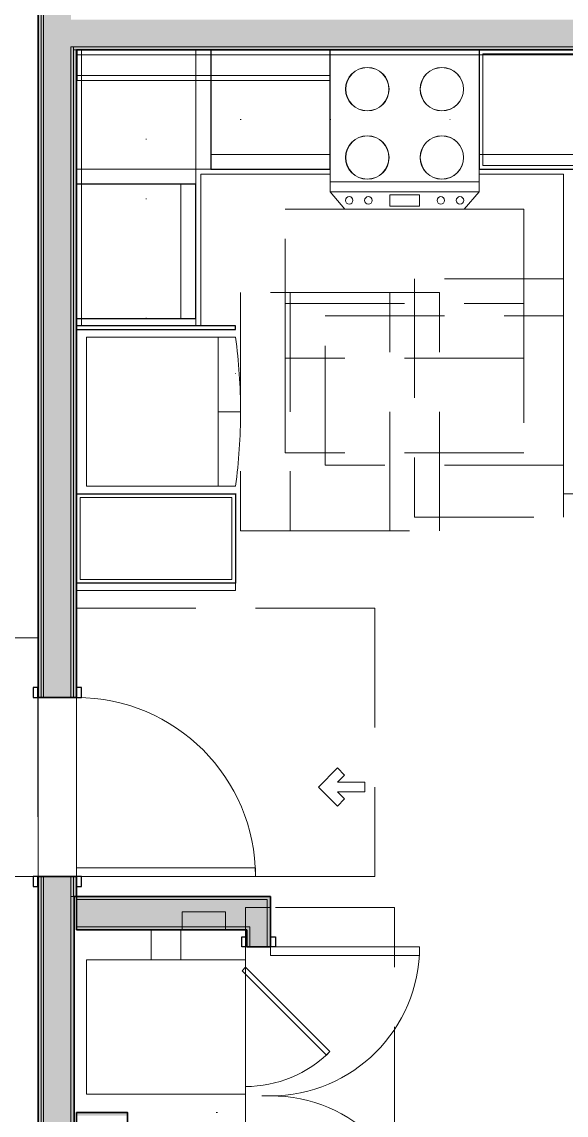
# Model space of a CAD drawing. Header units: inches. Extents: x 6 to 8416, y -388 to 6104.
# Drawn here: x 7645.9 to 7755.4, y 608.9 to 828.8 of the extents above; entities that cross this region are included whole.
import ezdxf

# ---------------------------------------------------------------- set-up
doc = ezdxf.new("R2010")
doc.units = ezdxf.units.IN
doc.header["$MEASUREMENT"] = 0
for name, pattern in [('Dot 1_16_', [24, 0, -24]), ('Hidden 1_16_', [36, 24, -12]), ('Hidden 1_8_', [9, 6, -3])]:
    doc.linetypes.add(name, pattern=pattern)
for name, color, linetype, lineweight in [('A-DOOR', 31, 'Continuous', 18), ('A-DOOR-FRAM', 31, 'Continuous', 25), ('A-GENM', 13, 'Continuous', 18), ('A-ROOM', 32, 'Continuous', 13), ('A-WALL', 113, 'Continuous', 25), ('A-WALL-PATT', 111, 'Continuous', 35), ('I-WALL', 2, 'Continuous', 25), ('Q-CASE', 31, 'Continuous', 18), ('Q-SPCQ', 91, 'Continuous', 18)]:
    doc.layers.add(name, color=color, linetype=linetype, lineweight=lineweight)

# ---------------------------------------------------------------- blocks, each defined once
blk = doc.blocks.new('Single-Flush-ICC ADA-AM - 36_ x 84_-20  - _U-E _ UNIT ENTRY_-6489213-LEVEL 3 - PLAN Copy 1 Copy 1')
at = {"layer": 'A-DOOR'}
for p, q in [((16.25, 39.88), (18, 39.88)), ((16.25, 3.87), (16.25, 39.88)), ((18, 3.87), (18, 39.88)), ((16.25, 3.87), (18, 3.87))]:
    blk.add_line(p, q, dxfattribs=at)
at = {"layer": 'A-DOOR', "lineweight": 9}
blk.add_arc((18, 3.87), 36, 90, 180, dxfattribs=at)
at = {"layer": 'A-DOOR-FRAM'}
for p, q in [((-18, 4.87), (-20, 4.87)), ((-20, 4.87), (-20, 3.87)), ((-18, 3.87), (-18, 4.87)), ((20, 4.87), (18, 4.87)), ((18, 4.87), (18, 3.87)), ((20, 3.87), (20, 4.87)), ((-20, 3.87), (-18, 3.87)), ((18, 3.87), (20, 3.87)), ((-18, -3.88), (-20, -3.88)), ((-20, -3.88), (-20, -4.88)), ((-18, -4.88), (-18, -3.88)), ((20, -3.88), (18, -3.88)), ((18, -3.88), (18, -4.88)), ((20, -4.88), (20, -3.88)), ((-20, -4.88), (-18, -4.88)), ((18, -4.88), (20, -4.88))]:
    blk.add_line(p, q, dxfattribs=at)
blk = doc.blocks.new('GM Door Pull Clearance-ICC ADA-AM - GM Door Pull Clearance-ICC ADA-AM-3199160-LEVEL 3 - PLAN Copy 1 Copy 1')
at = {"layer": 'A-GENM', "linetype": 'Hidden 1_16_', "lineweight": 9}
for p, q in [((-36, 3.87), (-36, 63.88)), ((-36, 63.88), (18, 63.88)), ((18, 63.88), (18, 4.87)), ((-1, 61.87), (-1, 56.37)), ((-1, 61.87), (1, 61.87)), ((1, 61.87), (1, 56.37)), ((-2.41, 57.79), (-3.83, 56.37)), ((-1, 56.37), (-2.41, 57.79)), ((1, 56.37), (2.41, 57.79)), ((2.41, 57.79), (3.83, 56.37)), ((-3.83, 56.37), (0, 52.55)), ((3.83, 56.37), (0, 52.55)), ((18, 3.87), (-18, 3.87))]:
    blk.add_line(p, q, dxfattribs=at)
blk = doc.blocks.new('GM Door Push Clearance-ICC ADA-AM - GM Door Push Clearance-ICC ADA-AM-5890567-LEVEL 3 - PLAN Copy 1 Copy 1')
at = {"layer": 'A-GENM', "linetype": 'Hidden 1_16_', "lineweight": 9}
for p, q in [((-30, -51.88), (-30, -3.88)), ((-18, -3.88), (18, -3.88)), ((18, -4.88), (18, -51.88)), ((-3.83, -44.38), (0, -40.55)), ((3.83, -44.38), (0, -40.55)), ((-2.41, -45.79), (-3.83, -44.38)), ((-1, -44.38), (-2.41, -45.79)), ((-1, -49.88), (-1, -44.38)), ((1, -44.38), (2.41, -45.79)), ((1, -49.88), (1, -44.38)), ((2.41, -45.79), (3.83, -44.38)), ((1, -49.88), (-1, -49.88)), ((18, -51.88), (-30, -51.88))]:
    blk.add_line(p, q, dxfattribs=at)
blk = doc.blocks.new('SE Appl Unit-WD-Stack-AM - 27_ W x 32_ D x 78 3_4_ H_ Left Exhaust-6380387-LEVEL 3 - PLAN Copy 1 Copy 1')
at = {"layer": 'Q-SPCQ', "linetype": 'Hidden 1_16_', "lineweight": 9}
for p, q in [((-19.5, 19), (-13.5, 19)), ((-19.5, 13), (-13.5, 13))]:
    blk.add_line(p, q, dxfattribs=at)
blk = doc.blocks.new('z Nested-WD-Frontld - Washer _ Dryer-2245693-LEVEL 3 - PLAN Copy 1 Copy 1')
at = {"layer": 'Q-SPCQ', "lineweight": 9}
for p, q in [((-12, 32), (4.97, 48.97)), ((5.68, 48.26), (4.97, 48.97)), ((-10.59, 32), (5.68, 48.26)), ((-11.29, 31.29), (-12, 32)), ((-11.29, 31.29), (-10.59, 32))]:
    blk.add_line(p, q, dxfattribs=at)
at = {"layer": 'Q-SPCQ'}
for p, q in [((-13.5, 32), (13.5, 32)), ((-13.5, 0), (-13.5, 32)), ((13.5, 32), (13.5, 0)), ((13.5, 0), (-13.5, 0))]:
    blk.add_line(p, q, dxfattribs=at)
at = {"layer": 'Q-SPCQ', "lineweight": 9}
blk.add_arc((-12, 32), 24, 0, 45, dxfattribs=at)
blk = doc.blocks.new('z Nested-WD-Frontld - Washer _ Dryer-2245694-LEVEL 3 - PLAN Copy 1 Copy 1')
at = {"layer": 'Q-SPCQ', "lineweight": 9}
for p, q in [((-12, 32), (4.97, 48.97)), ((5.68, 48.26), (4.97, 48.97)), ((-11.29, 31.29), (5.68, 48.26)), ((-11.29, 31.29), (-12, 32))]:
    blk.add_line(p, q, dxfattribs=at)
at = {"layer": 'Q-SPCQ'}
for p, q in [((-13.5, 32), (13.5, 32)), ((-13.5, 0), (-13.5, 32)), ((13.5, 32), (13.5, 0)), ((13.5, 0), (-13.5, 0))]:
    blk.add_line(p, q, dxfattribs=at)
at = {"layer": 'Q-SPCQ', "lineweight": 9}
blk.add_arc((-12, 32), 24, 0, 45, dxfattribs=at)
blk = doc.blocks.new('z Nested Clearance-Rectangle-AM - Clearance-V748-LEVEL 3 - PLAN Copy 1 Copy 1')
at = {"layer": 'A-GENM', "linetype": 'Hidden 1_16_', "lineweight": 9}
for p, q in [((15, 48), (-15, 48)), ((-15, 48), (-15, 0)), ((15, 37.5), (15, 48)), ((15, 10.5), (15, 37.5)), ((15, 7.88), (15, 10.5)), ((15, 5.88), (15, 7.88)), ((15, 4.67), (15, 5.88)), ((15, 0), (15, 4.5)), ((-15, 0), (10, 0)), ((10, 0), (10.52, 0)), ((10.62, 0), (15, 0))]:
    blk.add_line(p, q, dxfattribs=at)
blk = doc.blocks.new('z BA Nested-Washer Hookup - 8 3_4_ W x 7 1_2_ H x 3 5_8_ D-1978715-LEVEL 3 - PLAN Copy 1 Copy 1')
at = {"layer": 'Q-SPCQ'}
for p, q in [((4.375, -0.375), (-4.375, -0.375)), ((-4.375, -0.375), (-4.375, -4)), ((4.375, -4), (4.375, -0.375)), ((-4.375, -4), (4.375, -4))]:
    blk.add_line(p, q, dxfattribs=at)
blk = doc.blocks.new('GM KT - Type B_U1 - AM - Non-Recessed at Pantry-6082555-LEVEL 3 - PLAN Copy 1 Copy 1')
at = {"layer": 'A-GENM', "lineweight": 9}
for p, q in [((-98, 89.25), (-140.25, 89.25)), ((-140.25, 89.25), (-98, 89.25)), ((-98, 25), (-98, 89.25)), ((-98, 89.25), (-98, 25)), ((-1, 55.5), (-25, 55.5)), ((-25, 55.5), (-25, 25)), ((-25, 25), (-25, 55.5)), ((-25, 55.5), (-1, 55.5)), ((0, 55.5), (-1, 55.5)), ((-1, 55.5), (0, 55.5)), ((-1, 55.5), (-1, 6.13)), ((-1, 6.13), (-1, 55.5)), ((-1, 55.5), (0, 55.5)), ((0, 55.5), (-1, 55.5)), ((0, 55.5), (0, 1)), ((-81, 25), (-98, 25)), ((-98, 25), (-81, 25)), ((-81, 1), (-81, 25)), ((-81, 25), (-81, 1)), ((-51, 25), (-51, 6.13)), ((-25, 25), (-51, 25)), ((-51, 6.13), (-51, 25)), ((-51, 25), (-25, 25)), ((0, 1), (0, 19.71)), ((0, 1), (0, 19.71)), ((-51, 6.13), (-51, 5.13)), ((-51, 5.13), (-51, 6.13)), ((-51, 5.13), (-51, 1)), ((-51, 1), (-51, 5.13)), ((-1, 6.13), (-1, 5.13)), ((-1, 5.13), (-1, 6.13)), ((-1, 5.13), (-1, 1)), ((-1, 0), (-1, 5.13)), ((-51, 1), (-134.25, 1)), ((-134.25, 1), (-51, 1)), ((-134.25, 0), (-81, 0)), ((-81, 0), (-134.25, 0)), ((-134.25, 0), (-51, 0)), ((-81, 0), (-81, 1)), ((-81, 1), (-81, 0)), ((-51, 0), (-59.61, 0)), ((-51, 1), (-51, 0)), ((-51, 0), (-51, 1)), ((-1, 1), (-51, 1)), ((-51, 1), (-0.12, 1)), ((-51, 0), (-1, 0)), ((-1, 0), (-51, 0)), ((-0.12, 0), (-51, 0)), ((-51, 0), (-1, 0)), ((-0.12, 1), (-1, 1)), ((-1, 1), (-1, 0)), ((-1, 0), (-0.12, 0)), ((-0.12, 0), (-1, 0)), ((-1, 0), (-0.12, 0)), ((-0.12, 0), (-1, 0)), ((-0.12, 0), (-1, 0)), ((0, 0.03), (0, 1)), ((0, 1), (0, 0.03)), ((0, 1), (0, 0.03)), ((0, 0.03), (0, 1))]:
    blk.add_line(p, q, dxfattribs=at)
at = {"layer": 'A-GENM'}
for p, q in [((-51, 0), (-51, 6.13)), ((-51, 6.13), (-0.12, 6.13)), ((-0.12, 6.13), (-51, 6.13)), ((-51, 6.13), (-51, 0)), ((-51, 1), (-51, 5.13)), ((-51, 5.13), (-1, 5.13)), ((-0.12, 5.13), (-51, 5.13)), ((-51, 5.13), (-51, 0)), ((-1, 5.13), (-0.12, 5.13)), ((-0.12, 6.13), (-0.12, 0)), ((-0.12, 0), (-0.12, 6.13)), ((-0.12, 5.13), (-0.12, 1)), ((-0.12, 0), (-0.12, 5.13)), ((-51, 0), (-51, 1)), ((-1, 0), (-51, 0)), ((-51, 0), (-0.12, 0)), ((-0.12, 0), (-51, 0)), ((-0.12, 0), (-1, 0)), ((-0.12, 1), (-0.12, 0))]:
    blk.add_line(p, q, dxfattribs=at)
blk = doc.blocks.new('Unit-Double-Louver-ICC ADA-AM - 60_ x 84_-BL-NR _U-L4 _ LOUVER_LAUNDRY_-5891981-LEVEL 3 - PLAN Copy 1 Copy 1')
at = {"layer": 'A-DOOR'}
for p, q in [((-6, -2.38), (-6, -0.62)), ((-36, -2.38), (-36, -32.37)), ((-34.25, -2.38), (-36, -2.38)), ((-34.25, -2.38), (-34.25, -32.37)), ((22.25, -2.38), (24, -2.38)), ((22.25, -2.38), (22.25, -32.37)), ((24, -2.38), (24, -32.37)), ((-34.25, -32.37), (-36, -32.37)), ((22.25, -32.37), (24, -32.37))]:
    blk.add_line(p, q, dxfattribs=at)
at = {"layer": 'A-DOOR', "lineweight": 9}
for centre, start, end in [((-36, -2.38), 270, 0), ((24, -2.38), 180, 270)]:
    blk.add_arc(centre, 30, start, end, dxfattribs=at)
at = {"layer": 'A-DOOR-FRAM'}
for p, q in [((-38, 2.37), (-38, 3.37)), ((-38, 3.37), (-36, 3.37)), ((-36, 2.37), (-38, 2.37)), ((-36, 3.37), (-36, 2.37)), ((24, 2.37), (24, 3.37)), ((24, 3.37), (26, 3.37)), ((26, 2.37), (24, 2.37)), ((26, 3.37), (26, 2.37)), ((-38, -2.38), (-36, -2.38)), ((-38, -3.38), (-38, -2.38)), ((-36, -3.38), (-38, -3.38)), ((-36, -2.38), (-36, -3.38)), ((24, -2.38), (26, -2.38)), ((24, -3.38), (24, -2.38)), ((26, -3.38), (24, -3.38)), ((26, -2.38), (26, -3.38))]:
    blk.add_line(p, q, dxfattribs=at)
at = {"layer": 'A-DOOR-FRAM', "lineweight": 18}
for p, q in [((-38, 3.37), (-36, 3.37)), ((-38, 3.37), (-38, 2.37)), ((-36, 2.37), (-38, 2.37)), ((-36, 3.37), (-36, 2.37)), ((24, 3.37), (26, 3.37)), ((24, 3.37), (24, 2.37)), ((26, 2.37), (24, 2.37)), ((26, 3.37), (26, 2.37)), ((-38, -3.38), (-38, -2.38)), ((-38, -2.38), (-36, -2.38)), ((-36, -3.38), (-38, -3.38)), ((-36, -3.38), (-36, -2.38)), ((24, -3.38), (24, -2.38)), ((24, -2.38), (26, -2.38)), ((26, -3.38), (24, -3.38)), ((26, -3.38), (26, -2.38))]:
    blk.add_line(p, q, dxfattribs=at)
blk = doc.blocks.new('CW - UP - Blind Single Door - AM - 15_ W x 14_ D x H - 4_ Gap-6082584-LEVEL 3 - PLAN Copy 1 Copy 1')
at = {"layer": 'Q-CASE', "linetype": 'Dot 1_16_', "lineweight": 9}
for p, q in [((-20.76, 0), (12.24, 0)), ((12.24, -14), (-6.76, -14))]:
    blk.add_line(p, q, dxfattribs=at)
blk = doc.blocks.new('CW - LW - Filler - Toe Kick - AM - 3_ W x 24_ D x H-V750-LEVEL 3 - PLAN Copy 1 Copy 1')
at = {"layer": 'Q-CASE', "lineweight": 9}
for p, q in [((17.49, 1), (17.49, 24)), ((17.49, 24), (17.49, 1)), ((20.49, 24), (17.49, 24)), ((17.49, 24), (20.49, 24)), ((17.49, 24), (20.49, 24)), ((17.49, 24), (20.49, 24)), ((20.49, 1), (20.49, 24)), ((20.49, 24), (20.49, 1)), ((17.49, 0), (17.49, 1)), ((17.49, 1), (17.49, 0)), ((20.49, 0), (17.49, 0)), ((17.49, 0), (20.49, 0)), ((17.49, 0), (20.49, 0)), ((20.49, 0), (20.49, 1)), ((20.49, 1), (20.49, 0))]:
    blk.add_line(p, q, dxfattribs=at)
blk = doc.blocks.new('CW - LW - Filler - Toe Kick - AM - 1 1_2_ W x 24_ D x H-V751-LEVEL 3 - PLAN Copy 1 Copy 1')
at = {"layer": 'Q-CASE', "lineweight": 9}
for p, q in [((18.24, 1), (18.24, 24)), ((18.24, 24), (18.24, 1)), ((19.74, 24), (18.24, 24)), ((18.24, 24), (19.74, 24)), ((18.24, 24), (19.74, 24)), ((18.24, 24), (19.74, 24)), ((19.74, 1), (19.74, 24)), ((19.74, 24), (19.74, 1)), ((18.24, 0), (18.24, 1)), ((18.24, 1), (18.24, 0)), ((19.74, 0), (18.24, 0)), ((18.24, 0), (19.74, 0)), ((18.24, 0), (19.74, 0)), ((19.74, 0), (19.74, 1)), ((19.74, 1), (19.74, 0))]:
    blk.add_line(p, q, dxfattribs=at)
blk = doc.blocks.new('CW - UP - Filler - AM - 4_ W x 14_ D x H-2984448-LEVEL 3 - PLAN Copy 1 Copy 1')
at = {"layer": 'Q-CASE', "linetype": 'Dot 1_16_', "lineweight": 9}
for p, q in [((20.24, 14), (16.24, 14)), ((16.24, 0), (20.24, 0))]:
    blk.add_line(p, q, dxfattribs=at)
blk = doc.blocks.new('CW - UP - Double Doors - AM - 30_ W x 14_ D x H-2223544-LEVEL 3 - PLAN Copy 1 Copy 1')
at = {"layer": 'Q-CASE', "linetype": 'Dot 1_16_', "lineweight": 9}
for p, q in [((18.74, 14), (-11.26, 14)), ((-11.26, 0), (18.74, 0))]:
    blk.add_line(p, q, dxfattribs=at)
blk = doc.blocks.new('CW - UP - Filler - AM - 1 1_2_ W x 14_ D x H-2223587-LEVEL 3 - PLAN Copy 1 Copy 1')
at = {"layer": 'Q-CASE', "linetype": 'Dot 1_16_', "lineweight": 9}
for p, q in [((18.99, 14), (17.49, 14)), ((17.49, 0), (18.99, 0))]:
    blk.add_line(p, q, dxfattribs=at)
blk = doc.blocks.new('CW - LW - Double Doors _ Drawers - AM - 27_ W x 24_ D x H - 6_ Top Drawer-12867759-LEVEL 3 - PLAN Copy 1 Copy 1')
at = {"layer": 'Q-CASE', "lineweight": 9}
for p, q in [((-11.26, 1), (-11.26, 24)), ((-11.26, 24), (-11.26, 1)), ((-11.26, 24), (15.74, 24)), ((-11.26, 24), (15.74, 24)), ((-11.26, 24), (15.74, 24)), ((15.74, 1), (15.74, 24)), ((15.74, 24), (15.74, 1)), ((-11.26, 1), (-11.26, 21)), ((-11.26, 21), (-11.26, 1)), ((-11.26, 21), (15.74, 21)), ((-11.26, 21), (15.74, 21)), ((15.74, 1), (15.74, 21)), ((15.74, 21), (15.74, 1)), ((-11.26, 0), (-11.26, 1)), ((-11.26, 1), (-11.26, 0)), ((-11.26, 0), (-11.26, 1)), ((-11.26, 1), (-11.26, 0)), ((15.74, 0), (-11.26, 0)), ((-11.26, 0), (15.74, 0)), ((15.74, 0), (15.74, 1)), ((15.74, 1), (15.74, 0)), ((15.74, 0), (15.74, 1)), ((15.74, 1), (15.74, 0)), ((15.74, 0), (-11.26, 0)), ((-11.26, 0), (15.74, 0))]:
    blk.add_line(p, q, dxfattribs=at)
at = {"layer": 'Q-CASE', "lineweight": 25}
for p, q in [((-11.26, 24), (-11.26, 1)), ((15.74, 24), (-11.26, 24)), ((15.74, 1), (15.74, 24)), ((-11.26, 1), (-11.26, 0)), ((-11.26, 0), (15.74, 0)), ((15.74, 0), (15.74, 1))]:
    blk.add_line(p, q, dxfattribs=at)
blk = doc.blocks.new('CW - UP - Double Doors - AM - 24_ W x 14_ D x H-2984449-LEVEL 3 - PLAN Copy 1 Copy 1')
at = {"layer": 'Q-CASE', "linetype": 'Dot 1_16_', "lineweight": 9}
for p, q in [((18.74, 14), (-5.26, 14)), ((-5.26, 0), (18.74, 0))]:
    blk.add_line(p, q, dxfattribs=at)
blk = doc.blocks.new('CW - UP - Single Door - AM - 12_ W x 14_ D x H-5099758-LEVEL 3 - PLAN Copy 1 Copy 1')
at = {"layer": 'Q-CASE', "linetype": 'Dot 1_16_', "lineweight": 9}
for p, q in [((18.74, 14), (6.74, 14)), ((6.74, 0), (18.74, 0))]:
    blk.add_line(p, q, dxfattribs=at)
blk = doc.blocks.new('CW - LW - Filler - AM - 0 3_4_ W x 32_ D x H-V752-LEVEL 3 - PLAN Copy 1 Copy 1')
at = {"layer": 'Q-CASE', "lineweight": 9}
for p, q in [((18.61, 25), (18.61, 32)), ((19.36, 32), (18.61, 32)), ((18.61, 32), (19.36, 32)), ((18.61, 0), (18.61, 32)), ((19.36, 32), (18.61, 32)), ((18.61, 32), (18.61, 25)), ((18.61, 32), (19.36, 32)), ((19.36, 32), (19.36, 0)), ((19.36, 32), (19.36, 0)), ((19.36, 0), (19.36, 32)), ((18.61, 24), (18.61, 25)), ((18.61, 25), (18.61, 24)), ((18.61, 1), (18.61, 24)), ((18.61, 24), (18.61, 1)), ((18.61, 0), (18.61, 1)), ((18.61, 1), (18.61, 0)), ((19.36, 0), (18.61, 0)), ((19.36, 0), (18.61, 0)), ((18.61, 0), (19.36, 0))]:
    blk.add_line(p, q, dxfattribs=at)
at = {"layer": 'Q-CASE', "lineweight": 25}
for p, q in [((19.36, 32), (18.61, 32)), ((18.61, 32), (18.61, 0)), ((19.36, 0), (19.36, 32)), ((18.61, 0), (19.36, 0))]:
    blk.add_line(p, q, dxfattribs=at)
blk = doc.blocks.new('CW - FL - Single UP _ LW Doors - AM - 18_ W x 32_ D x H-6082590-LEVEL 3 - PLAN Copy 1 Copy 1')
at = {"layer": 'Q-CASE', "lineweight": 9}
for p, q in [((0.74, 0), (0.74, 32)), ((18.74, 32), (0.74, 32)), ((0.74, 32), (18.74, 32)), ((0.74, 0), (0.74, 32)), ((0.74, 32), (0.74, 29)), ((0.74, 32), (18.74, 32)), ((0.74, 32), (0.74, 0)), ((1.49, 31.25), (17.99, 31.25)), ((1.49, 0.75), (1.49, 31.25)), ((1.49, 31.25), (1.49, 0.75)), ((17.99, 31.25), (1.49, 31.25)), ((17.99, 31.25), (17.99, 0.75)), ((17.99, 0.75), (17.99, 31.25)), ((18.74, 32), (18.74, 0)), ((18.74, 32), (18.74, 0)), ((18.74, 0), (0.74, 0)), ((17.99, 0.75), (1.49, 0.75)), ((1.49, 0.75), (17.99, 0.75))]:
    blk.add_line(p, q, dxfattribs=at)
at = {"layer": 'Q-CASE', "lineweight": 25}
for p, q in [((0.74, 0), (0.74, 32)), ((0.74, 32), (18.74, 32)), ((18.74, 32), (18.74, 0)), ((18.74, 0), (0.74, 0))]:
    blk.add_line(p, q, dxfattribs=at)
blk = doc.blocks.new('CW - UP - Double Doors - AM - 33_ W x 32_ D x H-2223519-LEVEL 3 - PLAN Copy 1 Copy 1')
at = {"layer": 'Q-CASE', "linetype": 'Dot 1_16_', "lineweight": 9}
for p, q in [((18.74, 32), (-14.26, 32)), ((-14.26, 0), (18.74, 0))]:
    blk.add_line(p, q, dxfattribs=at)
blk = doc.blocks.new('CW - LW - Filler - Toe Kick - AM - 1 1_2_ W x 32_ D x H-6082595-LEVEL 3 - PLAN Copy 1 Copy 1')
at = {"layer": 'Q-CASE', "lineweight": 9}
for p, q in [((18.24, 0), (18.24, 32)), ((18.24, 32), (19.74, 32)), ((18.24, 32), (19.74, 32)), ((18.24, 0), (18.24, 32)), ((18.24, 32), (19.74, 32)), ((18.24, 32), (19.74, 32)), ((19.74, 32), (19.74, 0)), ((19.74, 32), (19.74, 0)), ((19.74, 0), (19.74, 32)), ((19.74, 0), (18.24, 0))]:
    blk.add_line(p, q, dxfattribs=at)
blk = doc.blocks.new('CW - LW - Blind Single Door _ Drawer -  AM - 15_ W x 24_ D x H - 6_ Top Drawer_ 3_ Gap-6082602-LEVEL 3 - PLAN Copy 1 Copy 1')
at = {"layer": 'Q-CASE', "lineweight": 9}
for p, q in [((-11.26, 1), (-11.26, 24)), ((-11.26, 24), (-11.26, 1)), ((-11.26, 24), (12.74, 24)), ((-11.26, 24), (30.74, 24)), ((-11.26, 24), (-11.26, 1)), ((-11.26, 1), (-11.26, 24)), ((-11.26, 24), (9.74, 24)), ((-11.26, 24), (9.74, 24)), ((-10.51, 1), (-10.51, 23.25)), ((-10.51, 23.25), (29.99, 23.25)), ((29.99, 23.25), (-10.51, 23.25)), ((-10.51, 23.25), (-10.51, 1)), ((9.74, 21), (9.74, 24)), ((9.74, 24), (9.74, 21)), ((9.74, 24), (12.74, 24)), ((12.74, 24), (30.74, 24)), ((12.74, 24), (30.74, 24)), ((29.99, 23.25), (29.99, 1.1)), ((29.99, 1.1), (29.99, 23.25)), ((30.74, 1), (30.74, 24)), ((30.74, 24), (30.74, 1)), ((30.64, 21), (9.74, 21)), ((9.74, 21), (30.64, 21)), ((30.74, 21), (30.74, 1)), ((30.74, 1), (30.74, 21)), ((-11.26, 0), (-11.26, 1)), ((-11.26, 1), (-11.26, 0.03)), ((-11.26, 1), (-11.26, 0.03)), ((-11.26, 0.03), (-11.26, 1)), ((-11.26, 0.03), (-11.26, 0)), ((-11.26, 0.03), (-11.26, 0)), ((-11.26, 0), (-11.26, 0.03)), ((30.74, 0), (-11.26, 0)), ((-11.26, 0), (30.74, 0)), ((-10.51, 0.75), (-10.51, 1)), ((-10.51, 1), (-10.51, 0.75)), ((29.99, 0.75), (-10.51, 0.75)), ((-10.51, 0.75), (29.99, 0.75)), ((29.99, 1), (29.99, 0.75)), ((29.99, 0.75), (29.99, 1)), ((30.74, 0.03), (30.74, 1)), ((30.74, 1), (30.74, 0)), ((30.74, 1), (30.74, 0.03)), ((30.74, 0.03), (30.74, 1)), ((30.74, 0), (30.74, 0.03)), ((30.74, 0.03), (30.74, 0)), ((30.74, 0), (30.74, 0.03)), ((30.74, 0), (-11.26, 0)), ((-11.26, 0), (30.74, 0))]:
    blk.add_line(p, q, dxfattribs=at)
at = {"layer": 'Q-CASE', "lineweight": 25}
for p, q in [((30.74, 24), (-11.26, 24)), ((-11.26, 24), (-11.26, 1)), ((30.74, 1), (30.74, 24)), ((-11.26, 1), (-11.26, 0)), ((-11.26, 0), (30.74, 0)), ((30.74, 0), (30.74, 1))]:
    blk.add_line(p, q, dxfattribs=at)
blk = doc.blocks.new('CW - UP - Single Door - AM - 18_ W x 14_ D x H-5099751-LEVEL 3 - PLAN Copy 1 Copy 1')
at = {"layer": 'Q-CASE', "linetype": 'Dot 1_16_', "lineweight": 9}
for p, q in [((18.74, 14), (0.74, 14)), ((0.74, 0), (18.74, 0))]:
    blk.add_line(p, q, dxfattribs=at)
blk = doc.blocks.new('CW - LW - Filler - Toe Kick - AM - 3_ W x 24_ D x H-V755-LEVEL 3 - PLAN Copy 1 Copy 1')
at = {"layer": 'Q-CASE', "lineweight": 9}
for p, q in [((17.49, 6.13), (17.49, 24)), ((17.49, 24), (17.49, 6.13)), ((20.49, 24), (17.49, 24)), ((17.49, 24), (20.49, 24)), ((17.49, 24), (20.48, 24)), ((17.49, 24), (20.48, 24)), ((20.49, 6.13), (20.49, 24)), ((20.49, 24), (20.49, 6.13)), ((17.49, 5.13), (17.49, 6.13)), ((17.49, 6.13), (17.49, 5.13)), ((17.49, 1), (17.49, 5.13)), ((17.49, 5.13), (17.49, 1)), ((20.49, 5.13), (20.49, 6.13)), ((20.49, 6.13), (20.49, 5.13)), ((20.49, 1), (20.49, 5.13)), ((20.49, 5.13), (20.49, 1)), ((17.49, 0), (17.49, 1)), ((17.49, 1), (17.49, 0)), ((20.49, 0), (17.49, 0)), ((17.49, 0), (20.49, 0)), ((17.49, 0), (20.49, 0)), ((20.49, 0), (20.49, 1)), ((20.49, 1), (20.49, 0))]:
    blk.add_line(p, q, dxfattribs=at)
blk = doc.blocks.new('CW - LW - 4 Drawers - AM - 24_ W x 24_ D x H - 6_ Top Drawer-2244079-LEVEL 3 - PLAN Copy 1 Copy 1')
at = {"layer": 'Q-CASE', "lineweight": 9}
for p, q in [((-26.26, 6.13), (-26.26, 24)), ((-26.26, 24), (-26.26, 6.13)), ((-26.26, 24), (-2.26, 24)), ((-26.26, 24), (-2.26, 24)), ((-26.26, 24), (-2.26, 24)), ((-2.26, 6.13), (-2.26, 24)), ((-2.26, 24), (-2.26, 6.13)), ((-26.26, 6.13), (-26.26, 21)), ((-26.26, 21), (-26.26, 6.13)), ((-26.26, 21), (-2.26, 21)), ((-26.26, 21), (-2.26, 21)), ((-2.26, 6.13), (-2.26, 21)), ((-2.26, 21), (-2.26, 6.13)), ((-26.26, 5.13), (-26.26, 6.13)), ((-26.26, 6.13), (-26.26, 5.13)), ((-26.26, 5.13), (-26.26, 6.13)), ((-26.26, 6.13), (-26.26, 5.13)), ((-26.26, 1), (-26.26, 5.13)), ((-26.26, 5.13), (-26.26, 1)), ((-26.26, 1), (-26.26, 5.13)), ((-26.26, 5.13), (-26.26, 1)), ((-2.26, 5.13), (-2.26, 6.13)), ((-2.26, 6.13), (-2.26, 5.13)), ((-2.26, 5.13), (-2.26, 6.13)), ((-2.26, 6.13), (-2.26, 5.13)), ((-2.26, 1), (-2.26, 5.13)), ((-2.26, 5.13), (-2.26, 1)), ((-2.26, 1), (-2.26, 5.13)), ((-2.26, 5.13), (-2.26, 1)), ((-26.26, 0), (-26.26, 1)), ((-26.26, 1), (-26.26, 0)), ((-26.26, 0), (-26.26, 1)), ((-26.26, 1), (-26.26, 0)), ((-2.26, 0), (-26.26, 0)), ((-26.26, 0), (-2.26, 0)), ((-2.26, 0), (-2.26, 1)), ((-2.26, 1), (-2.26, 0)), ((-2.26, 0), (-2.26, 1)), ((-2.26, 1), (-2.26, 0)), ((-2.26, 0), (-26.26, 0)), ((-26.26, 0), (-2.26, 0))]:
    blk.add_line(p, q, dxfattribs=at)
at = {"layer": 'Q-CASE', "lineweight": 25}
for p, q in [((-2.26, 24), (-26.26, 24)), ((-26.26, 24), (-26.26, 6.13)), ((-2.26, 6.13), (-2.26, 24)), ((-26.26, 6.13), (-26.26, 5.13)), ((-26.26, 5.13), (-26.26, 1)), ((-2.26, 5.13), (-2.26, 6.13)), ((-2.26, 1), (-2.26, 5.13)), ((-26.26, 1), (-26.26, 0)), ((-26.26, 0), (-2.26, 0)), ((-2.26, 0), (-2.26, 1))]:
    blk.add_line(p, q, dxfattribs=at)
blk = doc.blocks.new('z Nested-Range - z Nested-Range-V756-LEVEL 3 - PLAN Copy 1 Copy 1')
at = {"layer": 'Q-SPCQ'}
for p, q in [((15, 0), (-15, 0)), ((-15, 0), (-15, -1)), ((-15, -1), (-15, 0)), ((-15, 0), (15, 0)), ((15, 0), (-15, 0)), ((-15, 0), (-15, -1)), ((-15, -1), (-15, 0)), ((-15, 0), (15, 0)), ((-15, -1), (-15, -5.13)), ((-15, -5.13), (-15, -1)), ((-15, -1), (-15, -5.13)), ((-15, -5.13), (-15, -1)), ((15, -1), (15, 0)), ((15, 0), (15, -0.03)), ((15, -0.03), (15, 0)), ((15, 0), (15, -0.03)), ((15, -0.03), (15, -1)), ((15, -1), (15, -0.03)), ((15, -0.03), (15, -1)), ((15, -28.5), (15, -1)), ((15, -1), (15, -24)), ((15, -24), (15, -1)), ((15, -1), (15, -21)), ((-15, -5.13), (-15, -6.13)), ((-15, -6.13), (-15, -5.13)), ((-15, -5.13), (-15, -6.13)), ((-15, -6.13), (-15, -5.13)), ((-15, -6.13), (-15, -28.5)), ((-15, -24), (-15, -6.13)), ((-15, -6.13), (-15, -24)), ((-15, -21), (-15, -6.13)), ((-15, -24), (-15, -21)), ((15, -21), (15, -24)), ((-15, -25), (-15, -24)), ((-15, -24), (-15, -25)), ((-15, -25), (-15, -24)), ((15, -24), (15, -25)), ((15, -25), (15, -24)), ((15, -24), (15, -25)), ((-15, -28.5), (-15, -25)), ((-15, -25), (-15, -26.5)), ((-15, -26.5), (-15, -25)), ((15, -25), (15, -28.5)), ((15, -26.5), (15, -25)), ((15, -25), (15, -26.5)), ((-15, -26.5), (15, -26.5)), ((15, -26.5), (-15, -26.5)), ((15, -28.5), (-15, -28.5)), ((-15, -28.5), (15, -28.5)), ((-15, -28.5), (-12, -32)), ((-12, -32), (-15, -28.5)), ((-15, -28.5), (15, -28.5)), ((15, -28.5), (-15, -28.5)), ((12, -32), (15, -28.5)), ((15, -28.5), (12, -32)), ((-12, -32), (12, -32))]:
    blk.add_line(p, q, dxfattribs=at)
at = {"layer": 'Q-SPCQ', "lineweight": 9}
for p, q in [((-3, -29.14), (-3, -31.43)), ((3, -29.14), (-3, -29.14)), ((3, -31.43), (3, -29.14)), ((-3, -31.43), (3, -31.43))]:
    blk.add_line(p, q, dxfattribs=at)
for centre in [(-11.14, -30.25), (-7.29, -30.25), (7.29, -30.25), (11.14, -30.25)]:
    blk.add_circle(centre, 0.75, dxfattribs=at)
for centre, radius, start, end in [((-7.5, -7.88), 4.38, 360, 180), ((-7.5, -7.88), 4.37, 0, 180), ((-7.5, -7.88), 4.34, 0, 180), ((-7.5, -7.88), 4.34, 0, 180), ((7.5, -7.88), 4.38, 360, 180), ((7.5, -7.88), 4.37, 0, 180), ((7.5, -7.88), 4.34, 0, 180), ((7.5, -7.88), 4.34, 0, 180), ((-7.5, -7.88), 4.38, 180, 360), ((-7.5, -7.88), 4.37, 180, 360), ((-7.5, -7.88), 4.34, 180, 360), ((-7.5, -7.88), 4.34, 180, 360), ((7.5, -7.88), 4.38, 180, 360), ((7.5, -7.88), 4.37, 180, 360), ((7.5, -7.88), 4.34, 180, 360), ((7.5, -7.88), 4.34, 180, 360), ((-7.5, -21.63), 4.38, 360, 180), ((-7.5, -21.63), 4.37, 0, 180), ((-7.5, -21.63), 4.34, 0, 180), ((-7.5, -21.63), 4.34, 0, 180), ((7.5, -21.63), 4.38, 360, 180), ((7.5, -21.63), 4.37, 0, 180), ((7.5, -21.63), 4.34, 0, 180), ((7.5, -21.63), 4.34, 0, 180), ((-7.5, -21.63), 4.38, 180, 360), ((-7.5, -21.63), 4.37, 180, 360), ((-7.5, -21.63), 4.34, 180, 360), ((-7.5, -21.63), 4.34, 180, 360), ((7.5, -21.63), 4.38, 180, 360), ((7.5, -21.63), 4.37, 180, 360), ((7.5, -21.63), 4.34, 180, 360), ((7.5, -21.63), 4.34, 180, 360)]:
    blk.add_arc(centre, radius, start, end, dxfattribs=at)
blk = doc.blocks.new('z Nested-Clearance-Rectangle-AM - Clearance-1978794-LEVEL 3 - PLAN Copy 1 Copy 1')
at = {"layer": 'A-GENM', "linetype": 'Hidden 1_16_', "lineweight": 9}
for p, q in [((-15, -48), (-15, 0)), ((-15, 0), (15, 0)), ((15, 0), (15, -48)), ((15, -48), (-15, -48))]:
    blk.add_line(p, q, dxfattribs=at)
blk = doc.blocks.new('z Nested-Refrigerator-French Door-AM - z Nested-Refrigerator-French Door-AM-17862062-LEVEL 3 - PLAN Copy 1 Copy 1')
at = {"layer": 'Q-SPCQ'}
for p, q in [((0.1875, 26.5), (0.1875, 31)), ((-14.8125, 0), (-14.8125, 30)), ((15.1875, 30), (15.1875, 0)), ((-14.8125, 26.5), (15.1875, 26.5)), ((15.1875, 0), (-14.8125, 0))]:
    blk.add_line(p, q, dxfattribs=at)
for start, end in [(90, 97.62815), (82.37185, 90)]:
    blk.add_arc((0.1875, -82), 113, start, end, dxfattribs=at)
blk = doc.blocks.new('z Nested-Clearance-Rectangle-AM - Clearance-2223516-LEVEL 3 - PLAN Copy 1 Copy 1')
at = {"layer": 'A-GENM', "linetype": 'Hidden 1_16_', "lineweight": 9}
for p, q in [((15, 48), (-15, 48)), ((-15, 48), (-15, 0)), ((15, 0), (15, 48)), ((-15, 0), (15, 0))]:
    blk.add_line(p, q, dxfattribs=at)
blk = doc.blocks.new('z Nested-Clearance-Plumbing-AM - Clearance-2223592-LEVEL 3 - PLAN Copy 1 Copy 1')
at = {"layer": 'A-GENM', "linetype": 'Hidden 1_16_', "lineweight": 9}
for p, q in [((15, 48), (-15, 48)), ((-15, 48), (-15, 0)), ((15, 0), (15, 48)), ((-15, 0), (15, 0))]:
    blk.add_line(p, q, dxfattribs=at)
blk = doc.blocks.new('CW Closet Shelf-AM - CW Closet Shelf-AM-2224122-LEVEL 3 - PLAN Copy 1 Copy 1')
at = {"layer": 'Q-CASE', "linetype": 'Dot 1_16_', "lineweight": 9}
for p, q in [((-14.26, -42), (-14.26, -24)), ((-14.26, -24), (15.74, -24)), ((15.74, -24), (15.74, -42)), ((-14.26, -35.62), (15.74, -35.62)), ((-14.26, -36.37), (15.74, -36.37)), ((15.74, -42), (-14.26, -42))]:
    blk.add_line(p, q, dxfattribs=at)

msp = doc.modelspace()

# ---------------------------------------------------------------- hatches: boundary and pattern name
at = {"layer": 'A-WALL-PATT', "lineweight": 25}
h = msp.add_hatch(color=10, dxfattribs=at)
h.paths.add_polyline_path([(7649.16533733, 652.93577679), (7649.79033733, 652.93577679), (7649.79033733, 656.93577679), (7649.16533733, 656.93577679)])
h.paths.add_polyline_path([(7649.16533733, 692.93577679), (7649.79033733, 692.93577679), (7649.79033733, 868.06077679), (7649.16533733, 868.06077679), (7649.16533733, 724.74656081)])
h.paths.add_polyline_path([(7649.79033733, 875.56077679), (7649.79033733, 1030.81077679), (7649.16533733, 1030.81077679), (7649.16533733, 875.56077679), (7649.50315642, 875.56077679)])
at = {"layer": 'A-WALL-PATT'}
h = msp.add_hatch(color=10, dxfattribs=at)
h.paths.add_polyline_path([(7655.79033733, 652.93577679), (7656.29033733, 652.93577679), (7656.29033733, 656.93577679), (7655.79033733, 656.93577679)])
h.paths.add_polyline_path([(7656.29033733, 692.93577679), (7656.29033733, 823.81077679), (7655.79033733, 823.81077679), (7655.79033733, 692.93577679)])
h.paths.add_polyline_path([(7656.29033733, 835.81077679), (7656.29033733, 1030.81077679), (7655.79033733, 1030.81077679), (7655.79033733, 835.81077679)])
h = msp.add_hatch(color=10, dxfattribs=at)
h.paths.add_polyline_path([(7656.91533733, 652.93577679), (7656.91533733, 656.93577679), (7656.29033733, 656.93577679), (7656.41533733, 652.93577679)])
h.paths.add_polyline_path([(7656.29033733, 692.93577679), (7656.91533733, 692.93577679), (7656.91533733, 823.18577679), (7656.29033733, 823.15531081), (7656.29033733, 724.74656081)])
h.paths.add_polyline_path([(7656.29033733, 836.43577679), (7656.91533733, 836.43577679), (7656.91533733, 1030.81077679), (7656.29033733, 1030.81077679), (7656.29033733, 842.83706081)])
at = {"layer": 'A-WALL-PATT', "lineweight": 25}
for points in [[(7699.65428685, 823.18577679), (7765.91533733, 823.18577679), (7765.91533733, 823.81077679), (7656.29033733, 823.81077679), (7656.29033733, 823.18577679), (7682.78303685, 823.18577679)], [(7649.16533733, 572.31077679), (7649.79033733, 572.31077679), (7649.79033733, 652.93577679), (7649.16533733, 652.93577679), (7649.16533733, 572.81077679)]]:
    msp.add_hatch(color=10, dxfattribs=at).paths.add_polyline_path(points)
at = {"layer": 'A-WALL-PATT'}
msp.add_hatch(color=10, dxfattribs=at).paths.add_polyline_path([(7656.41533733, 578.31077679), (7656.29033733, 652.93577679), (7655.79033733, 652.93577679), (7655.79033733, 578.31077679)])
at = {"layer": 'A-WALL-PATT', "transparency": 33554560}
for points in [[(7656.91533733, 652.31077679), (7695.29033733, 652.31077679), (7695.29033733, 652.93577679), (7656.91533733, 652.93577679)], [(7666.54033733, 608.81077679), (7667.16533733, 608.81077679), (7667.16533733, 609.43577679), (7656.91533733, 609.43577679), (7656.91533733, 608.81077679)]]:
    msp.add_hatch(color=10, dxfattribs=at).paths.add_polyline_path(points)
h = msp.add_hatch(color=10, dxfattribs=at)
h.paths.add_polyline_path([(7695.91533733, 579.43577679), (7695.91533733, 582.81077679), (7695.29033733, 582.81077679), (7695.29033733, 579.43577679)])
h.paths.add_polyline_path([(7695.91533733, 642.81077679), (7695.91533733, 652.93577679), (7695.29033733, 652.93577679), (7695.29033733, 642.81077679)])
at = {"layer": 'A-WALL-PATT', "lineweight": 25, "transparency": 33554560}
h = msp.add_hatch(color=10, dxfattribs=at)
h.paths.add_polyline_path([(7656.91533733, 646.18577679), (7678.16533733, 646.18577679), (7678.16533733, 646.81077679), (7656.91533733, 646.81077679)])
h.paths.add_polyline_path([(7691.16533733, 646.18577679), (7691.16533733, 646.81077679), (7686.91533733, 646.81077679), (7686.91533733, 646.18577679)])
msp.add_hatch(color=10, dxfattribs=at).paths.add_polyline_path([(7682.78303685, 646.18577679), (7686.91533733, 646.18577679), (7686.91533733, 646.81077679), (7678.16533733, 646.81077679), (7678.16533733, 646.18577679)])
h = msp.add_hatch(color=10, dxfattribs=at)
h.paths.add_polyline_path([(7691.16533733, 579.43577679), (7691.79033733, 579.43577679), (7691.79033733, 582.81077679), (7691.16533733, 582.81077679)])
h.paths.add_polyline_path([(7691.79033733, 642.81077679), (7691.79033733, 646.81077679), (7691.16533733, 646.81077679), (7691.16533733, 642.81077679)])
at = {"layer": 'I-WALL'}
h = msp.add_hatch(color=10, dxfattribs=at)
h.paths.add_polyline_path([(7650.29033733, 652.93577679), (7650.29033733, 656.93577679), (7649.79033733, 656.93577679), (7649.79033733, 652.93577679)])
h.paths.add_polyline_path([(7650.29033733, 692.93577679), (7650.29033733, 868.06077679), (7649.79033733, 868.06077679), (7649.79033733, 692.93577679)])
h.paths.add_polyline_path([(7650.29033733, 875.56077679), (7650.29033733, 1030.81077679), (7649.79033733, 1030.81077679), (7649.79033733, 875.56077679), (7650.0605926, 875.56077679)])
h = msp.add_hatch(color=10, dxfattribs=at)
h.paths.add_polyline_path([(7650.29033733, 652.93577679), (7655.79033733, 652.93577679), (7655.79033733, 656.93577679), (7650.29033733, 656.93577679)])
h.paths.add_polyline_path([(7650.29033733, 692.93577679), (7655.79033733, 692.93577679), (7655.79033733, 1030.81077679), (7650.29033733, 1030.81077679), (7650.29033733, 875.56077679), (7653.16533733, 875.56077679), (7653.16533733, 868.06077679), (7650.29033733, 868.06077679), (7650.29033733, 724.74656081)])
for points in [[(7765.91533733, 823.81077679), (7765.91533733, 829.31077679), (7655.79033733, 829.31077679), (7655.79033733, 823.81077679), (7750.26803685, 823.81077679)], [(7649.79033733, 572.81077679), (7650.29033733, 572.81077679), (7650.29033733, 652.93577679), (7649.79033733, 652.93577679), (7649.79033733, 586.97431081)], [(7655.79033733, 572.81077679), (7655.79033733, 652.93577679), (7650.29033733, 652.93577679), (7650.29033733, 572.81077679)]]:
    msp.add_hatch(color=10, dxfattribs=at).paths.add_polyline_path(points)
at = {"layer": 'I-WALL', "transparency": 33554560}
for points in [[(7656.91533733, 646.81077679), (7678.16533733, 646.81077679), (7678.16533733, 649.81077679), (7686.91533733, 649.81077679), (7686.91533733, 646.81077679), (7691.79033733, 646.81077679), (7691.79033733, 652.31077679), (7656.91533733, 652.31077679)], [(7678.16533733, 646.81077679), (7686.91533733, 646.81077679), (7686.91533733, 649.81077679), (7678.16533733, 649.81077679)]]:
    msp.add_hatch(color=10, dxfattribs=at).paths.add_polyline_path(points)
h = msp.add_hatch(color=10, dxfattribs=at)
h.paths.add_polyline_path([(7695.29033733, 579.43577679), (7695.29033733, 582.81077679), (7691.79033733, 582.81077679), (7691.79033733, 579.43577679)])
h.paths.add_polyline_path([(7695.29033733, 642.81077679), (7695.29033733, 652.31077679), (7691.79033733, 652.31077679), (7691.79033733, 642.81077679)])

# ---------------------------------------------------------------- linework, layer by layer
at = {"layer": 'A-ROOM', "lineweight": 9, "flags": 128}
for points in [[(7146.66533733, 1507.18577679), (7492.29033733, 1507.18577679), (7495.97814332, 1507.18577679), (7587.41533733, 1507.18577679), (7587.41533733, 1374.56077679), (7587.41533733, 1338.43577679), (7587.41533733, 922.62327679), (7587.41533733, 914.56077679), (7587.41533733, 826.31077679), (7587.41533733, 727.12327679), (7587.41533733, 592.68577679), (7587.54033733, 592.68577679), (7587.54033733, 376.68577679), (7581.79033733, 376.68577679), (7581.79033733, 269.18577679), (7697.16533733, 269.18577679), (7697.16533733, 482.43577679), (7649.16533733, 482.43577679), (7649.16533733, 575.31077679), (7649.16533733, 652.93577679), (7649.16533733, 829.81077679), (7649.16533733, 1030.81077679), (7649.16533733, 1568.93577679), (6922.04033733, 1568.93577679)], [(7989.54033733, 273.18577679), (7989.54033733, 623.31077679), (7917.54033733, 623.31077679), (7917.54033733, 660.18577679), (7825.66533733, 660.18577679), (7825.66533733, 633.81077679), (7820.91533733, 633.81077679), (7820.91533733, 660.18577679), (7775.29033733, 660.18577679), (7775.29033733, 664.93577679), (7823.29033733, 664.93577679), (7917.54033733, 664.93577679), (7917.54033733, 677.81077679), (7941.54033733, 677.81077679), (7941.54033733, 825.18577679), (7797.16533733, 825.18577679), (7797.16533733, 823.18577679), (7765.91533733, 823.18577679), (7656.91533733, 823.18577679), (7656.91533733, 652.93577679), (7656.41533733, 652.93577679), (7656.41533733, 578.93577679)]]:
    msp.add_lwpolyline(points, dxfattribs=at)
at = {"layer": 'A-WALL', "lineweight": 9}
for p, q in [((7649.79033733, 692.93577679), (7649.79033733, 868.06077679)), ((7650.29033733, 692.93577679), (7650.29033733, 868.06077679)), ((7797.16533733, 823.81077679), (7655.79033733, 823.81077679)), ((7655.79033733, 692.93577679), (7655.79033733, 823.81077679)), ((7656.29033733, 692.93577679), (7656.29033733, 823.81077679)), ((7656.91533733, 823.18577679), (7656.29033733, 823.18577679)), ((7649.79033733, 566.43577679), (7649.79033733, 656.93577679)), ((7650.29033733, 566.43577679), (7650.29033733, 656.93577679)), ((7655.79033733, 578.31077679), (7655.79033733, 656.93577679)), ((7656.29033733, 652.93577679), (7656.29033733, 656.93577679)), ((7655.79033733, 652.93577679), (7656.29033733, 652.93577679)), ((7695.29033733, 652.31077679), (7656.91533733, 652.31077679)), ((7695.29033733, 642.81077679), (7695.29033733, 652.31077679)), ((7691.79033733, 646.81077679), (7656.91533733, 646.81077679)), ((7691.79033733, 642.81077679), (7691.79033733, 646.81077679))]:
    msp.add_line(p, q, dxfattribs=at)
at = {"layer": 'I-WALL', "lineweight": 35}
for p, q in [((7649.16533733, 868.06077679), (7649.16533733, 692.93577679)), ((7656.91533733, 823.18577679), (7797.16533733, 823.18577679)), ((7656.91533733, 692.93577679), (7656.91533733, 823.18577679)), ((7649.16533733, 692.93577679), (7656.91533733, 692.93577679)), ((7656.91533733, 656.93577679), (7649.16533733, 656.93577679)), ((7649.16533733, 656.93577679), (7649.16533733, 566.43577679)), ((7656.91533733, 656.93577679), (7656.91533733, 646.18577679)), ((7695.91533733, 652.93577679), (7656.41533733, 652.93577679)), ((7656.41533733, 578.93577679), (7656.41533733, 652.93577679)), ((7695.91533733, 642.81077679), (7695.91533733, 652.93577679)), ((7656.91533733, 646.18577679), (7691.16533733, 646.18577679)), ((7691.16533733, 646.18577679), (7691.16533733, 642.81077679)), ((7691.16533733, 642.81077679), (7695.91533733, 642.81077679)), ((7667.16533733, 609.43577679), (7656.91533733, 609.43577679)), ((7656.91533733, 609.43577679), (7656.91533733, 605.31077679)), ((7667.16533733, 579.43577679), (7667.16533733, 609.43577679))]:
    msp.add_line(p, q, dxfattribs=at)

# ---------------------------------------------------------------- block references
at = {"layer": 'A-DOOR'}
for name, p, rotation in [('Single-Flush-ICC ADA-AM - 36_ x 84_-20  - _U-E _ UNIT ENTRY_-6489213-LEVEL 3 - PLAN Copy 1 Copy 1', (7653.04033733, 674.93577679), 269.9999999999999), ('Unit-Double-Louver-ICC ADA-AM - 60_ x 84_-BL-NR _U-L4 _ LOUVER_LAUNDRY_-5891981-LEVEL 3 - PLAN Copy 1 Copy 1', (7693.54033733, 618.81077679), 89.99999999999982)]:
    msp.add_blockref(name, p, dxfattribs=dict(at, rotation=rotation))
at = {"layer": 'A-GENM', "linetype": 'Hidden 1_8_', "lineweight": 9, "rotation": 180}
msp.add_blockref('GM KT - Type B_U1 - AM - Non-Recessed at Pantry-6082555-LEVEL 3 - PLAN Copy 1 Copy 1', (7656.91533733, 823.18577679), dxfattribs=at)
at = {"layer": 'A-GENM', "linetype": 'Hidden 1_16_', "lineweight": 9}
for name, p, rotation in [('z Nested-Clearance-Rectangle-AM - Clearance-1978794-LEVEL 3 - PLAN Copy 1 Copy 1', (7698.91533733, 776.18577679), 90.00000000000159), ('z Nested-Clearance-Rectangle-AM - Clearance-2223516-LEVEL 3 - PLAN Copy 1 Copy 1', (7704.91533733, 774.43577679), 180), ('z Nested-Clearance-Rectangle-AM - Clearance-2223516-LEVEL 3 - PLAN Copy 1 Copy 1', (7714.91533733, 774.43577679), 180), ('z Nested-Clearance-Rectangle-AM - Clearance-1978794-LEVEL 3 - PLAN Copy 1 Copy 1', (7698.91533733, 757.18577679), 90.00000000000159), ('z Nested-Clearance-Rectangle-AM - Clearance-1978794-LEVEL 3 - PLAN Copy 1 Copy 1', (7754.91533733, 754.68577679), 270.0000000000016), ('GM Door Pull Clearance-ICC ADA-AM - GM Door Pull Clearance-ICC ADA-AM-3199160-LEVEL 3 - PLAN Copy 1 Copy 1', (7653.04033733, 674.93577679), 270), ('GM Door Push Clearance-ICC ADA-AM - GM Door Push Clearance-ICC ADA-AM-5890567-LEVEL 3 - PLAN Copy 1 Copy 1', (7653.04033733, 674.93577679), 270), ('z Nested Clearance-Rectangle-AM - Clearance-V748-LEVEL 3 - PLAN Copy 1 Copy 1', (7705.91533733, 650.68577679), 180)]:
    msp.add_blockref(name, p, dxfattribs=dict(at, rotation=rotation))
msp.add_blockref('z Nested-Clearance-Plumbing-AM - Clearance-2223592-LEVEL 3 - PLAN Copy 1 Copy 1', (7739.91533733, 729.18577679), dxfattribs=at)
at = {"layer": 'Q-CASE'}
msp.add_blockref('CW - UP - Blind Single Door - AM - 15_ W x 14_ D x H - 4_ Gap-6082584-LEVEL 3 - PLAN Copy 1 Copy 1', (7677.67763241, 823.18577679), dxfattribs=at)
for name, p, rotation in [('CW - LW - Filler - Toe Kick - AM - 3_ W x 24_ D x H-V755-LEVEL 3 - PLAN Copy 1 Copy 1', (7701.40304225, 823.18577679), 180), ('CW - LW - 4 Drawers - AM - 24_ W x 24_ D x H - 6_ Top Drawer-2244079-LEVEL 3 - PLAN Copy 1 Copy 1', (7681.65304225, 823.18577679), 180), ('CW - UP - Single Door - AM - 18_ W x 14_ D x H-5099751-LEVEL 3 - PLAN Copy 1 Copy 1', (7708.65304225, 823.18577679), 180), ('CW - UP - Double Doors - AM - 30_ W x 14_ D x H-2223544-LEVEL 3 - PLAN Copy 1 Copy 1', (7726.65304225, 823.18577679), 180), ('CW - LW - Blind Single Door _ Drawer -  AM - 15_ W x 24_ D x H - 6_ Top Drawer_ 3_ Gap-6082602-LEVEL 3 - PLAN Copy 1 Copy 1', (7768.65304225, 823.18577679), 180), ('CW - UP - Double Doors - AM - 24_ W x 14_ D x H-2984449-LEVEL 3 - PLAN Copy 1 Copy 1', (7756.65304225, 823.18577679), 180), ('CW - UP - Filler - AM - 4_ W x 14_ D x H-2984448-LEVEL 3 - PLAN Copy 1 Copy 1', (7656.91533733, 825.42348171), 270.0000000000018), ('CW - UP - Single Door - AM - 12_ W x 14_ D x H-5099758-LEVEL 3 - PLAN Copy 1 Copy 1', (7656.91533733, 811.92348171), 270.0000000000018), ('CW - LW - Filler - Toe Kick - AM - 3_ W x 24_ D x H-V750-LEVEL 3 - PLAN Copy 1 Copy 1', (7656.91533733, 816.67348171), 270.0000000000018), ('CW - LW - Double Doors _ Drawers - AM - 27_ W x 24_ D x H - 6_ Top Drawer-12867759-LEVEL 3 - PLAN Copy 1 Copy 1', (7656.91533733, 784.92348171), 270.000000000002), ('CW - UP - Double Doors - AM - 24_ W x 14_ D x H-2984449-LEVEL 3 - PLAN Copy 1 Copy 1', (7656.91533733, 787.92348171), 270.000000000002), ('CW - LW - Filler - Toe Kick - AM - 1 1_2_ W x 24_ D x H-V751-LEVEL 3 - PLAN Copy 1 Copy 1', (7656.91533733, 787.42348171), 270.0000000000018), ('CW - UP - Filler - AM - 1 1_2_ W x 14_ D x H-2223587-LEVEL 3 - PLAN Copy 1 Copy 1', (7656.91533733, 786.67348171), 270.0000000000018), ('CW - LW - Filler - AM - 0 3_4_ W x 32_ D x H-V752-LEVEL 3 - PLAN Copy 1 Copy 1', (7656.91533733, 786.29848171), 270.0000000000018), ('CW - UP - Double Doors - AM - 33_ W x 32_ D x H-2223519-LEVEL 3 - PLAN Copy 1 Copy 1', (7656.91533733, 752.67348171), 270.0000000000014), ('CW - FL - Single UP _ LW Doors - AM - 18_ W x 32_ D x H-6082590-LEVEL 3 - PLAN Copy 1 Copy 1', (7656.91533733, 734.67348171), 270.000000000002), ('CW - LW - Filler - Toe Kick - AM - 1 1_2_ W x 32_ D x H-6082595-LEVEL 3 - PLAN Copy 1 Copy 1', (7656.91533733, 734.17348171), 270.0000000000018), ('CW Closet Shelf-AM - CW Closet Shelf-AM-2224122-LEVEL 3 - PLAN Copy 1 Copy 1', (7643.16533733, 593.69807187), 89.9999999999999)]:
    msp.add_blockref(name, p, dxfattribs=dict(at, rotation=rotation))
at = {"layer": 'Q-SPCQ'}
msp.add_blockref('z Nested-Range - z Nested-Range-V756-LEVEL 3 - PLAN Copy 1 Copy 1', (7722.91533733, 823.18577679), dxfattribs=at)
for name, p, rotation in [('z Nested-Refrigerator-French Door-AM - z Nested-Refrigerator-French Door-AM-17862062-LEVEL 3 - PLAN Copy 1 Copy 1', (7658.91533733, 750.62327679), 270.0000000000016), ('z BA Nested-Washer Hookup - 8 3_4_ W x 7 1_2_ H x 3 5_8_ D-1978715-LEVEL 3 - PLAN Copy 1 Copy 1', (7682.54033733, 645.81077679), 180), ('z Nested-WD-Frontld - Washer _ Dryer-2245693-LEVEL 3 - PLAN Copy 1 Copy 1', (7658.91533733, 626.68577679), 270.0000000000012), ('z Nested-WD-Frontld - Washer _ Dryer-2245694-LEVEL 3 - PLAN Copy 1 Copy 1', (7658.91533733, 626.68577679), 270.0000000000012)]:
    msp.add_blockref(name, p, dxfattribs=dict(at, rotation=rotation))
at = {"layer": 'Q-SPCQ', "linetype": 'Hidden 1_16_', "lineweight": 9, "rotation": 270.0000000000012}
msp.add_blockref('SE Appl Unit-WD-Stack-AM - 27_ W x 32_ D x 78 3_4_ H_ Left Exhaust-6380387-LEVEL 3 - PLAN Copy 1 Copy 1', (7658.91533733, 626.68577679), dxfattribs=at)

doc.saveas('drawing.dxf')
